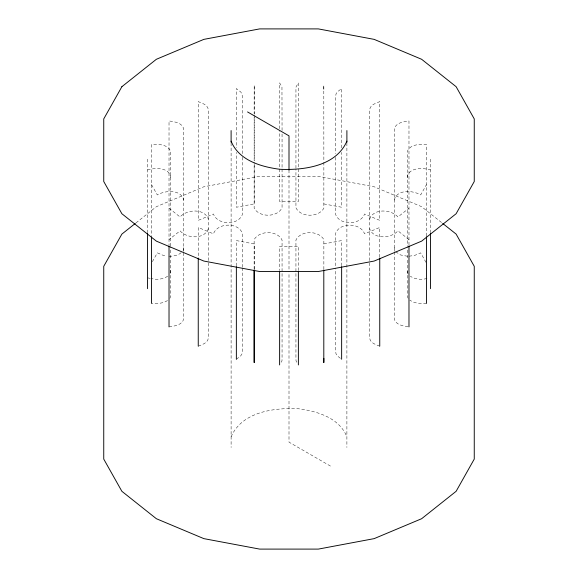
<?xml version="1.0" encoding="UTF-8"?>
<svg xmlns="http://www.w3.org/2000/svg" width="578" height="578" viewBox="0 0 578 578"><rect width="100%" height="100%" fill="white"/><g stroke="black" fill="none" stroke-linecap="round" stroke-linejoin="round"><path stroke-width="0.43" stroke-dasharray="2.89 2.17" d="M170.741 270.316L170.647 272.433L169.6 274.471M407.259 177.511C408.335 167.201 423.067 167.62 430.487 169.983M183.746 247.731L183.457 249.848L182.229 251.849M394.254 200.089C396.768 189.143 412.981 190.213 420.661 194.959L426.463 184.664M208.391 228.592C204.684 239.689 186.882 238.656 180.047 230.86L169.022 239.624M369.609 219.235C373.316 208.138 391.118 209.171 397.953 216.967L408.978 208.203M169.881 298.262L170.741 296.203L170.741 246.748M152.368 261.69L157.339 252.868L163.299 255.404L166.767 256.112M231.106 436.852C241.972 411.767 274.023 407.635 298.169 408.718C316.946 411.168 339.199 417.576 346.894 436.852M281.183 362.24L281.963 360.882L282.057 358.765L282.057 240.072C277.389 230.196 259.312 230.225 254.139 239.653L254.139 269.326M181.189 252.723C177.648 255.664 172.721 256.444 168.234 256.177M135.96 222.906L156.371 206.686L203.846 186.773L259.659 176.304L318.341 176.304L374.154 186.773L421.629 206.686L442.04 222.906M236.359 359.27L240.759 355.831L241.987 353.83L242.269 351.713L242.269 268.091M167.504 300.509C162.88 303.797 156.927 303.501 151.537 303.349M167.685 276.277C162.794 279.405 156.573 279.933 151.031 278.517M198.247 346.164C202.206 344.596 207.957 343.021 208.391 337.92L208.391 261.494M147.513 169.983C154.933 167.62 169.665 167.201 170.741 177.511M426.969 278.517C421.427 279.933 415.206 279.405 410.315 276.277M323.803 243.93L341.641 240.585L341.641 265.764M169.022 326.888C174.361 326.071 182.287 325.19 183.746 318.781L183.746 252.246M409.036 256.213L414.701 255.404L420.661 252.868L426.463 263.163M426.463 303.349C420.82 303.587 414.614 303.703 409.867 300.127M407.569 256.278L400.641 254.977L395.771 251.849M408.097 326.729C402.953 326.028 395.59 324.843 394.254 318.781L394.254 252.246M323.803 203.897L341.641 207.242L341.641 152.397M147.513 277.845L150.15 278.35M379.753 346.164C375.794 344.596 370.043 343.021 369.609 337.92L369.609 261.494M330.443 466.07L289 442.148L289 272.787M340.384 358.288L337.241 355.831L336.013 353.83L335.731 351.713L335.731 268.091M408.978 239.624L397.953 230.86C391.118 238.656 373.316 239.689 369.609 228.592M169.022 208.203L180.047 216.967C186.882 209.171 204.684 208.138 208.391 219.235M296.817 362.24L296.037 360.882L295.943 358.765L295.943 240.072C300.611 230.196 318.688 230.225 323.861 239.653L323.861 269.326M151.537 184.664L157.339 194.959C165.019 190.213 181.232 189.143 183.746 200.089M408.054 273.791L407.353 272.433L407.259 270.316M408.119 298.262L407.259 296.203L407.259 246.748M394.254 247.731L394.543 249.848M323.861 89.489L323.803 85.204L323.861 161.421M430.487 159.152L430.487 232.024M426.463 235.918L426.463 144.478C419.874 144.11 409.99 144.139 407.259 151.624L407.259 246.04M408.978 245.072L408.978 120.939C403.639 121.756 395.713 122.637 394.254 129.046L394.254 251.343M379.753 257.145L379.753 227.472L364.574 233.837C360.491 222.66 340.124 222.104 335.731 233.028L335.731 267.195M369.609 260.599L369.609 109.907C370.043 104.806 375.794 103.231 379.753 101.663L379.753 220.355L364.574 213.99C360.491 225.167 340.124 225.723 335.731 214.799L335.731 157.252M346.894 142.954L346.894 447.437M341.641 147.896L341.641 88.557L337.241 91.996L336.013 93.997L335.731 96.114L335.731 153.661M323.861 162.317L323.861 208.174C318.688 217.603 300.611 217.631 295.943 207.755L295.943 169.087M298.378 270.533L298.378 246.257L279.622 246.257L279.622 270.533M295.943 168.191L295.943 89.063L296.037 86.946L298.378 82.885L298.378 201.57L279.622 201.57L279.622 130.534M289 170.091L289 271.884M282.057 130.426L281.963 86.946L279.622 82.885L279.622 129.638M282.057 134.024L282.057 168.191M282.057 169.087L282.057 207.755C277.389 217.631 259.312 217.603 254.139 208.174L254.139 162.317M254.197 113.982L254.197 85.204L254.139 113.765M254.197 114.878L254.197 160.735M254.197 164.333L254.197 203.897L236.359 207.242L236.359 152.397M254.197 269.11L254.197 243.93L236.359 240.585L236.359 265.764M254.139 117.363L254.139 161.421M242.269 153.661L242.269 96.114L241.987 93.997L240.759 91.996L236.359 88.557L236.359 147.896M242.269 157.252L242.269 214.799C237.876 225.723 217.509 225.167 213.427 213.99L198.247 220.355L198.247 101.663C202.206 103.231 207.957 104.806 208.391 109.907L208.391 260.599M242.269 267.195L242.269 233.028C237.876 222.104 217.509 222.66 213.427 233.837L198.247 227.472L198.247 257.145M231.106 142.954L231.106 447.437M183.746 251.343L183.746 129.046C182.287 122.637 174.361 121.756 169.022 120.939L169.022 245.072M170.741 246.04L170.741 151.624C168.01 144.139 158.126 144.11 151.537 144.478L151.537 235.918M147.513 159.152L147.513 232.024"/><path stroke-width="0.87" d="M323.861 358.338L323.803 362.616L323.803 270.005M346.894 141.148C336.028 166.233 303.977 170.366 279.831 169.282C261.054 166.832 238.801 160.424 231.106 141.148M135.252 223.469L121.879 234.097L103.744 266.314L103.744 459.084L121.879 491.307L156.371 518.719L203.846 538.631L259.659 549.1L318.341 549.1L374.154 538.631L421.629 518.719L456.121 491.307L474.256 459.084L474.256 266.314L456.121 234.097L442.748 223.469M247.557 111.93L289 135.852L289 170.091M430.487 232.883L430.487 288.675M426.463 236.814L426.463 303.349M408.978 245.968L408.978 326.888M379.753 258.041L379.753 346.164M346.894 130.563L346.894 142.275M341.641 266.66L341.641 359.27M298.378 271.436L298.378 364.942M279.622 271.436L279.622 364.942M254.197 270.005L254.197 362.616L254.139 270.222M236.359 266.66L236.359 359.27M231.106 130.563L231.106 142.275M198.247 258.041L198.247 346.164M169.022 245.968L169.022 326.888M151.537 236.814L151.537 303.349M147.513 232.883L147.513 288.675M121.879 86.693L103.744 118.916L103.744 181.506L121.879 213.73L156.371 241.142L203.846 261.054L259.659 271.523L318.341 271.523L374.154 261.054L421.629 241.142L456.121 213.73L474.256 181.506L474.256 118.916L456.121 86.693L421.629 59.281L374.154 39.369L318.341 28.9L259.659 28.9L203.846 39.369L156.371 59.281L121.879 86.693"/></g></svg>
